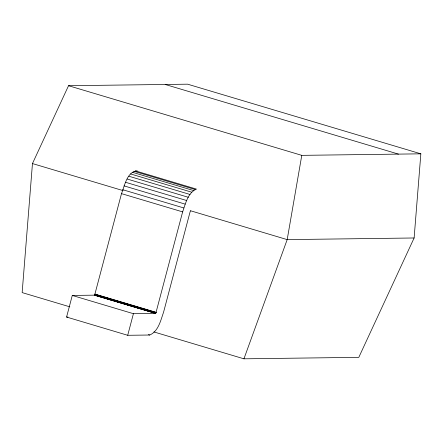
<?xml version="1.0" encoding="UTF-8"?>
<svg xmlns="http://www.w3.org/2000/svg" width="443" height="443" viewBox="0 0 443 443"><rect width="100%" height="100%" fill="white"/><g stroke="black" fill="none" stroke-linecap="round" stroke-linejoin="round"><path stroke-width="0.66" d="M153.898 331.934L243.938 358.819L358.808 357.34L414.122 237.98L420.85 153.826L187.605 84.181L68.538 85.715L32.461 163.561L22.15 292.596L69.817 306.827M420.85 153.826L301.783 155.355L287.186 239.613L243.938 358.819M190.695 210.724L190.108 211.793L163.567 312.232C160.698 320.295 158.4 331.392 149.734 335.013L127.706 335.296L66.577 317.044L72.281 295.442L94.309 295.16L94.774 294.617L121.504 193.635C124.599 185.916 126.997 171.491 137.286 170.832M127.706 335.296L133.415 313.694L155.443 313.411L155.908 312.869L182.638 211.887C185.506 203.824 187.81 192.727 196.47 189.106L135.337 170.854M414.122 237.98L287.186 239.613L190.59 210.774M66.577 317.044L67.951 317.027M165.206 84.469L398.451 154.114M68.538 85.715L301.783 155.355M133.886 171.219L195.02 189.471M132.296 172.255L193.43 190.512M130.613 173.944L191.747 192.196M128.896 176.225L190.03 194.477M127.191 179.033L188.325 197.285M125.552 182.283L186.686 200.535M124.029 185.872L185.163 204.123M122.667 189.698L183.795 207.95M32.461 163.561L123.104 190.623M121.504 193.635L182.638 211.887M94.968 294.074L156.102 312.326M94.913 294.263L156.047 312.514M94.846 294.445L155.98 312.697M94.774 294.617L155.908 312.869M94.697 294.772L155.831 313.024M94.614 294.905L155.748 313.157M94.536 295.01L155.665 313.267M94.453 295.093L155.587 313.345M94.309 295.16L155.51 313.395M72.281 295.442L133.415 313.694M148.422 334.62L149.734 335.013"/></g></svg>
